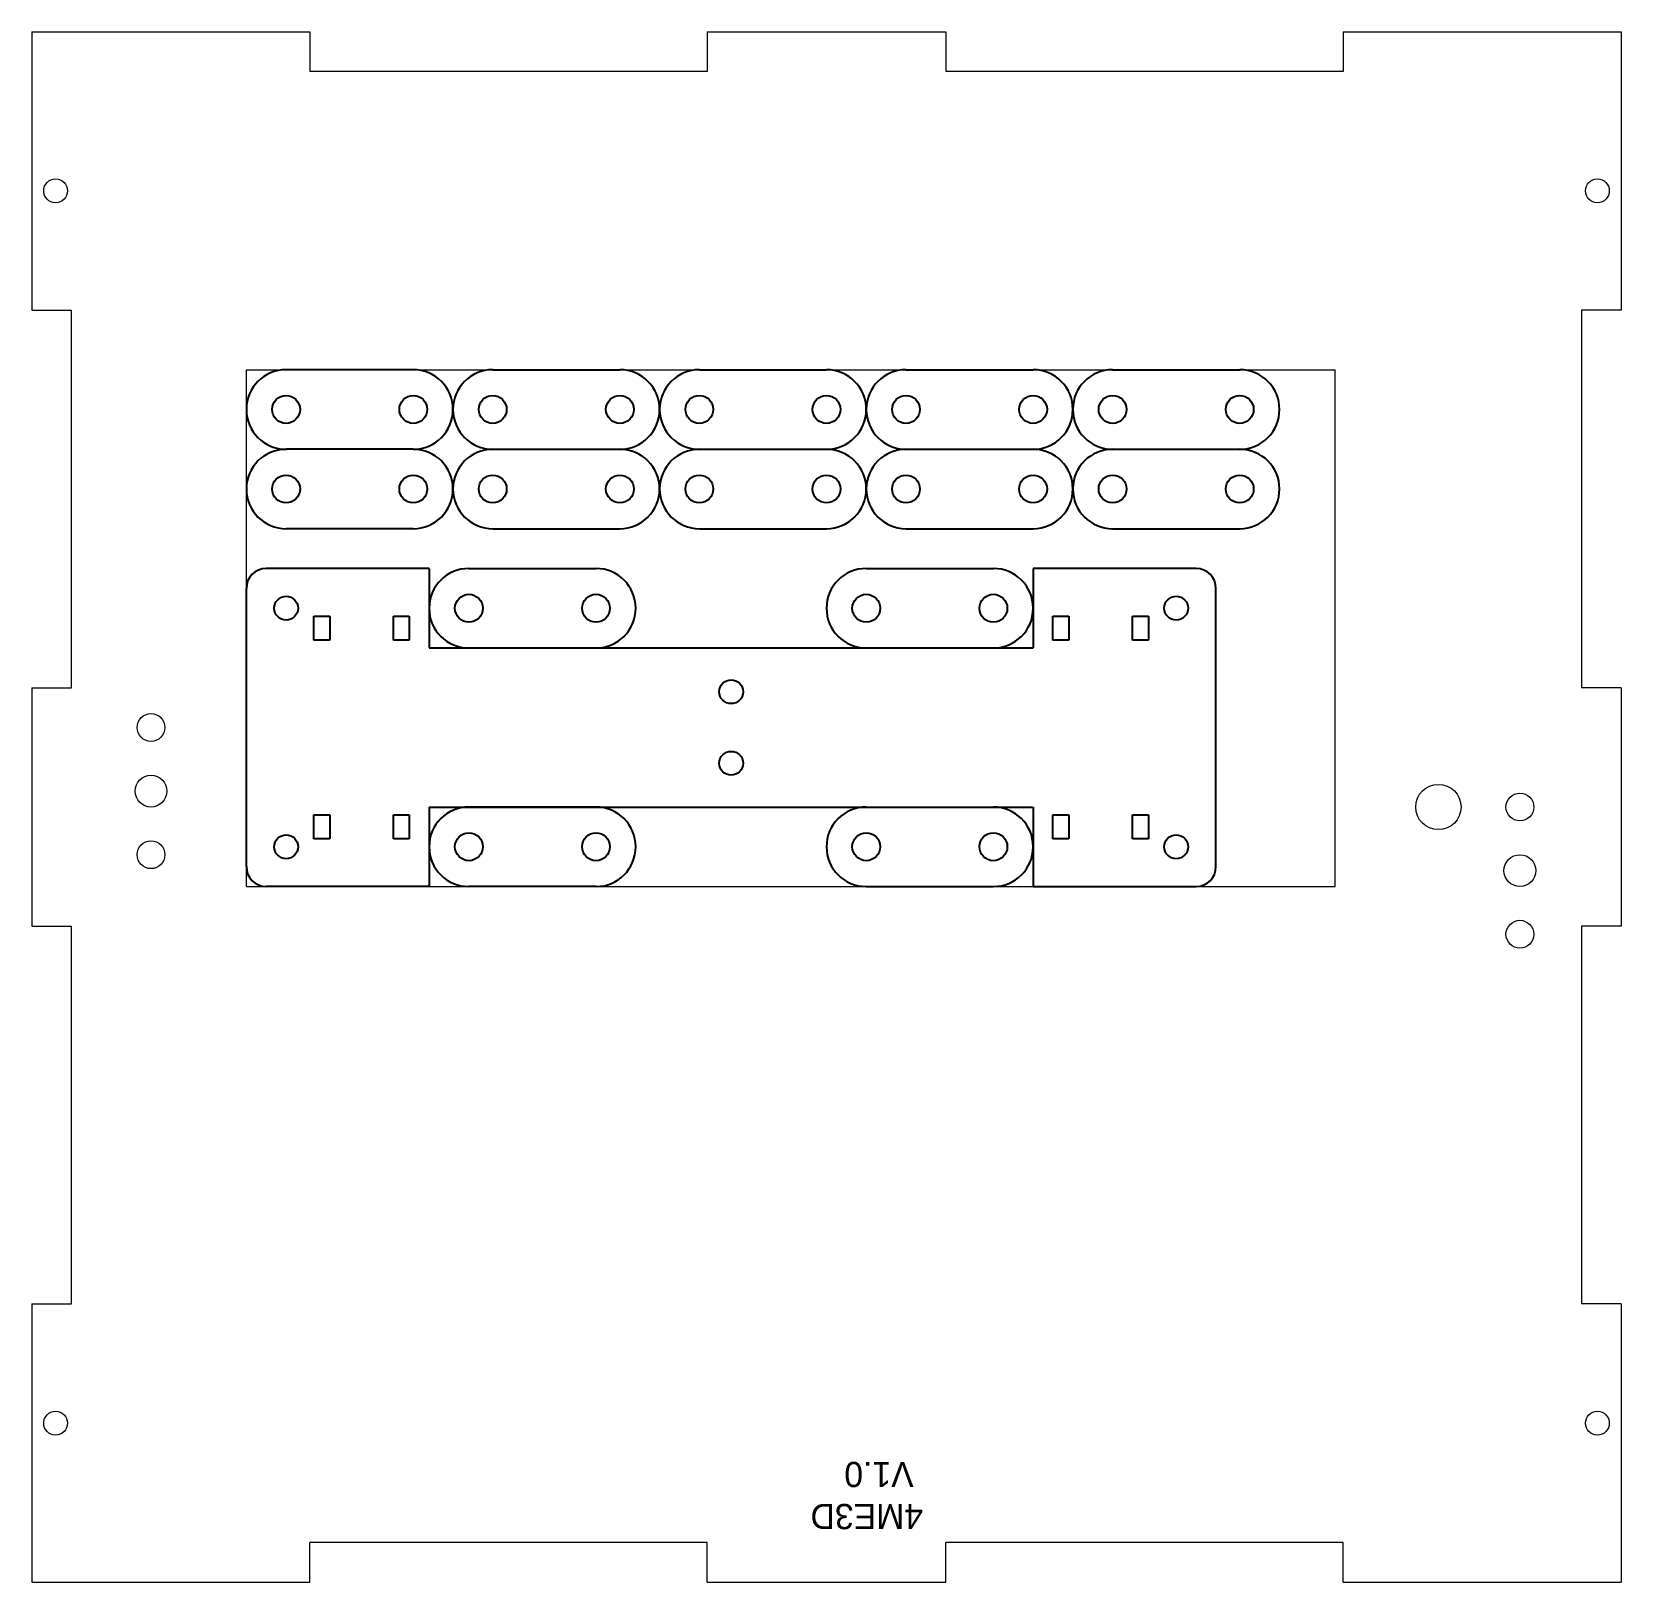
# Model space of a CAD drawing. Header units: millimetres. Extents: x -100 to 100, y -98 to 98.
import ezdxf

# ---------------------------------------------------------------- set-up
doc = ezdxf.new("R2010")
doc.units = ezdxf.units.MM

msp = doc.modelspace()

# ---------------------------------------------------------------- linework, layer by layer
at = {"color": 1, "linetype": 'Continuous', "lineweight": 15}
for p, q in [((-100, 97.5), (-65, 97.5)), ((-100, 97.5), (-100, 62.5)), ((-65, 97.5), (-65, 92.5)), ((-15, 97.5), (15, 97.5)), ((-15, 97.5), (-15, 92.5)), ((15, 97.5), (15, 92.5)), ((65, 97.5), (100, 97.5)), ((65, 97.5), (65, 92.5)), ((100, 97.5), (100, 62.5)), ((-15, 92.5), (-65, 92.5)), ((65, 92.5), (15, 92.5)), ((-100, 62.5), (-95, 62.5)), ((-95, 15), (-95, 62.5)), ((95, 62.5), (95, 15)), ((100, 62.5), (95, 62.5)), ((-73, -10), (-73, 55)), ((-73, 55), (64, 55)), ((64, -10), (64, 55)), ((-100, 15), (-95, 15)), ((-100, 15), (-100, -15)), ((100, 15), (95, 15)), ((100, 15), (100, -15)), ((-73, -10), (64, -10)), ((-100, -15), (-95, -15)), ((-95, -62.5), (-95, -15)), ((95, -15), (95, -62.5)), ((100, -15), (95, -15)), ((-100, -62.5), (-95, -62.5)), ((-100, -62.5), (-100, -97.5)), ((100, -62.5), (95, -62.5)), ((100, -62.5), (100, -97.5)), ((-65, -97.5), (-65, -92.5)), ((-15, -92.5), (-65, -92.5)), ((-15, -97.5), (-15, -92.5)), ((15, -97.5), (15, -92.5)), ((65, -92.5), (15, -92.5)), ((65, -97.5), (65, -92.5)), ((-100, -97.5), (-65, -97.5)), ((-15, -97.5), (15, -97.5)), ((65, -97.5), (100, -97.5))]:
    msp.add_line(p, q, dxfattribs=at)
at = {"color": 1}
for p, q in [((-52, 55), (-68, 55)), ((-52, 55), (-68, 55)), ((-42, 55), (-26, 55)), ((-42, 55), (-26, 55)), ((-16, 55), (0, 55)), ((-16, 55), (0, 55)), ((10, 55), (26, 55)), ((10, 55), (26, 55)), ((36, 55), (52, 55)), ((36, 55), (52, 55)), ((-52, 45), (-68, 45)), ((-52, 45), (-68, 45)), ((-52, 45), (-68, 45)), ((-42, 45), (-26, 45)), ((-42, 45), (-26, 45)), ((-42, 45), (-26, 45)), ((-16, 45), (0, 45)), ((-16, 45), (0, 45)), ((-16, 45), (0, 45)), ((10, 45), (26, 45)), ((10, 45), (26, 45)), ((10, 45), (26, 45)), ((36, 45), (52, 45)), ((36, 45), (52, 45)), ((36, 45), (52, 45)), ((-52, 35), (-68, 35)), ((-42, 35), (-26, 35)), ((-16, 35), (0, 35)), ((10, 35), (26, 35)), ((36, 35), (52, 35)), ((-45, 30), (-29, 30)), ((-45, 30), (-29, 30)), ((5, 30), (21, 30)), ((5, 30), (21, 30)), ((-45, 20), (-29, 20)), ((5, 20), (21, 20)), ((-29, 0), (-45, 0)), ((-29, 0), (-45, 0)), ((5, 0), (21, 0)), ((5, 0), (21, 0)), ((-29, -10), (-45, -10)), ((5, -10), (21, -10))]:
    msp.add_line(p, q, dxfattribs=at)
at = {"color": 1, "linetype": 'Continuous'}
for p, q in [((-50, 30), (-70.5, 30)), ((-50, 30), (-50, 20)), ((26, 30), (26, 20)), ((46.5, 30), (26, 30)), ((26, 30), (26, 20)), ((-73, -7.5), (-73, 27.5)), ((49, -7.5), (49, 27.5)), ((-64.5, 24), (-62.5, 24)), ((-64.5, 21), (-64.5, 24)), ((-62.5, 24), (-62.5, 21)), ((-54.5, 24), (-52.5, 24)), ((-54.5, 21), (-54.5, 24)), ((-52.5, 24), (-52.5, 21)), ((28.5, 24), (30.5, 24)), ((28.5, 21), (28.5, 24)), ((30.5, 24), (30.5, 21)), ((38.5, 24), (40.5, 24)), ((38.5, 21), (38.5, 24)), ((40.5, 24), (40.5, 21)), ((-62.5, 21), (-64.5, 21)), ((-52.5, 21), (-54.5, 21)), ((30.5, 21), (28.5, 21)), ((40.5, 21), (38.5, 21)), ((-50, 20), (26, 20)), ((-64.5, -1), (-62.5, -1)), ((-64.5, -4), (-64.5, -1)), ((-62.5, -1), (-62.5, -4)), ((-54.5, -4), (-54.5, -1)), ((-54.5, -1), (-52.5, -1)), ((-52.5, -1), (-52.5, -4)), ((-50, 0), (26, 0)), ((-50, 0), (-50, -10)), ((26, 0), (26, -10)), ((26, 0), (26, -10)), ((28.5, -1), (30.5, -1)), ((28.5, -4), (28.5, -1)), ((30.5, -1), (30.5, -4)), ((38.5, -4), (38.5, -1)), ((38.5, -1), (40.5, -1)), ((40.5, -1), (40.5, -4)), ((-62.5, -4), (-64.5, -4)), ((-52.5, -4), (-54.5, -4)), ((30.5, -4), (28.5, -4)), ((40.5, -4), (38.5, -4)), ((-50, -10), (-70.5, -10)), ((26, -10), (46.5, -10))]:
    msp.add_line(p, q, dxfattribs=at)
at = {"color": 1, "linetype": 'Continuous', "lineweight": 15}
for centre, radius in [((-97, 77.5), 1.5), ((97, 77.5), 1.5), ((-85, 10), 1.75), ((-85, 2), 2), ((77, 0), 2.85), ((87.25, 0), 1.75), ((-85, -6), 1.75), ((87.25, -8), 2), ((87.25, -16), 1.75), ((-97, -77.5), 1.5), ((97, -77.5), 1.5)]:
    msp.add_circle(centre, radius, dxfattribs=at)
at = {"color": 1}
for centre in [(-68, 50), (-52, 50), (-42, 50), (-26, 50), (-16, 50), (0, 50), (10, 50), (26, 50), (36, 50), (52, 50), (-68, 40), (-52, 40), (-42, 40), (-26, 40), (-16, 40), (0, 40), (10, 40), (26, 40), (36, 40), (52, 40), (-45, 25), (-29, 25), (5, 25), (21, 25), (-45, -5), (-29, -5), (5, -5), (21, -5)]:
    msp.add_circle(centre, 1.75, dxfattribs=at)
at = {"color": 1, "linetype": 'Continuous'}
for centre in [(-68, 25), (44, 25), (-12, 14.5), (-12, 5.5), (-68, -5), (44, -5)]:
    msp.add_circle(centre, 1.5, dxfattribs=at)
at = {"color": 1}
for centre, start, end in [((-68, 50), 90, 270), ((-52, 50), 270, 90), ((-42, 50), 90, 270), ((-26, 50), 270, 90), ((-16, 50), 90, 270), ((0, 50), 270, 90), ((10, 50), 90, 270), ((26, 50), 270, 90), ((36, 50), 90, 270), ((52, 50), 270, 90), ((-68, 40), 90, 270), ((-52, 40), 270, 90), ((-42, 40), 90, 270), ((-26, 40), 270, 90), ((-16, 40), 90, 270), ((0, 40), 270, 90), ((10, 40), 90, 270), ((26, 40), 270, 90), ((36, 40), 90, 270), ((52, 40), 270, 90), ((-45, 25), 90, 270), ((-29, 25), 270, 90), ((5, 25), 90, 270), ((21, 25), 270, 90), ((-45, -5), 90, 270), ((-29, -5), 270, 90), ((5, -5), 90, 270), ((21, -5), 270, 90)]:
    msp.add_arc(centre, 5, start, end, dxfattribs=at)
at = {"color": 1, "linetype": 'Continuous'}
for centre, start, end in [((-70.5, 27.5), 90, 180), ((46.5, 27.5), 360, 90), ((-70.5, -7.5), 180, 270), ((46.5, -7.5), 270, 0)]:
    msp.add_arc(centre, 2.5, start, end, dxfattribs=at)

# ---------------------------------------------------------------- texts
at = {"color": 5, "insert": (14.51, -90.83), "char_height": 3.175, "attachment_point": 1, "rotation": 180}
msp.add_mtext_dynamic_manual_height_columns('  4ME3D^J   V1.0', width=30, gutter_width=15.88, heights=[0], dxfattribs=at)

doc.saveas('drawing.dxf')
